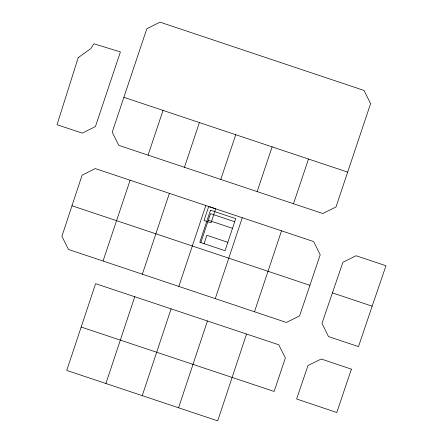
<?xml version="1.0" encoding="UTF-8"?>
<svg xmlns="http://www.w3.org/2000/svg" width="443" height="443" viewBox="0 0 443 443"><rect width="100%" height="100%" fill="white"/><g stroke="black" fill="none" stroke-linecap="round" stroke-linejoin="round"><path stroke-width="0.66" d="M81.185 327.05L95.605 283.675L278.752 344.77L285.358 357.955L274.123 391.451L81.185 327.05L66.738 370.426L217.712 420.85L246.552 334.039M105.894 383.516L134.766 296.738M171.092 308.854L142.253 395.638M207.424 320.976L178.584 407.787M123.885 97.316L146.827 28.723L160.006 22.15L364.03 90.444L370.603 103.623L335.988 206.975L322.775 213.526L118.779 145.348L112.206 132.169L123.885 97.316L347.661 172.122M130.104 180.235L103.036 261.027L68.504 249.47L61.898 236.291L82.099 175.162L95.278 168.584L313.633 241.568L320.211 254.747L299.601 315.876L286.388 322.449L103.036 261.027M142.341 274.211L169.381 193.353M178.817 286.416L205.829 205.53M200.834 242.614L210.503 213.648L234.712 221.738M204.068 243.694L206.87 235.305L227.846 242.304M215.265 298.626L242.277 217.712M254.481 311.778L281.521 230.831M148.062 155.139L163.041 110.407M184.421 167.288L199.4 122.556M220.78 179.437L235.759 134.705M257.139 191.586L272.118 146.854M293.493 203.736L308.505 159.031M372.17 306.174L358.487 346.603L328.496 336.575L321.978 323.362L342.888 262.295L356.094 255.749L385.969 265.745L372.17 306.174L332.416 292.873M208.304 220.237L232.514 228.322M71.987 205.768L309.917 285.298M78.206 57.651L57.031 124.716L82.248 133.138L95.428 126.565L120.402 51.931L93.894 43.763L90.771 48.63L78.206 57.651M208.714 206.504L204.04 220.492L211.034 222.823L215.702 208.841L208.714 206.504M210.486 210.203L199.782 242.266L225.044 250.699L235.748 218.637L210.486 210.203M351.377 369.157L336.785 412.505L296.622 398.999L308.001 365.53L321.241 359.013L351.377 369.157"/></g></svg>
